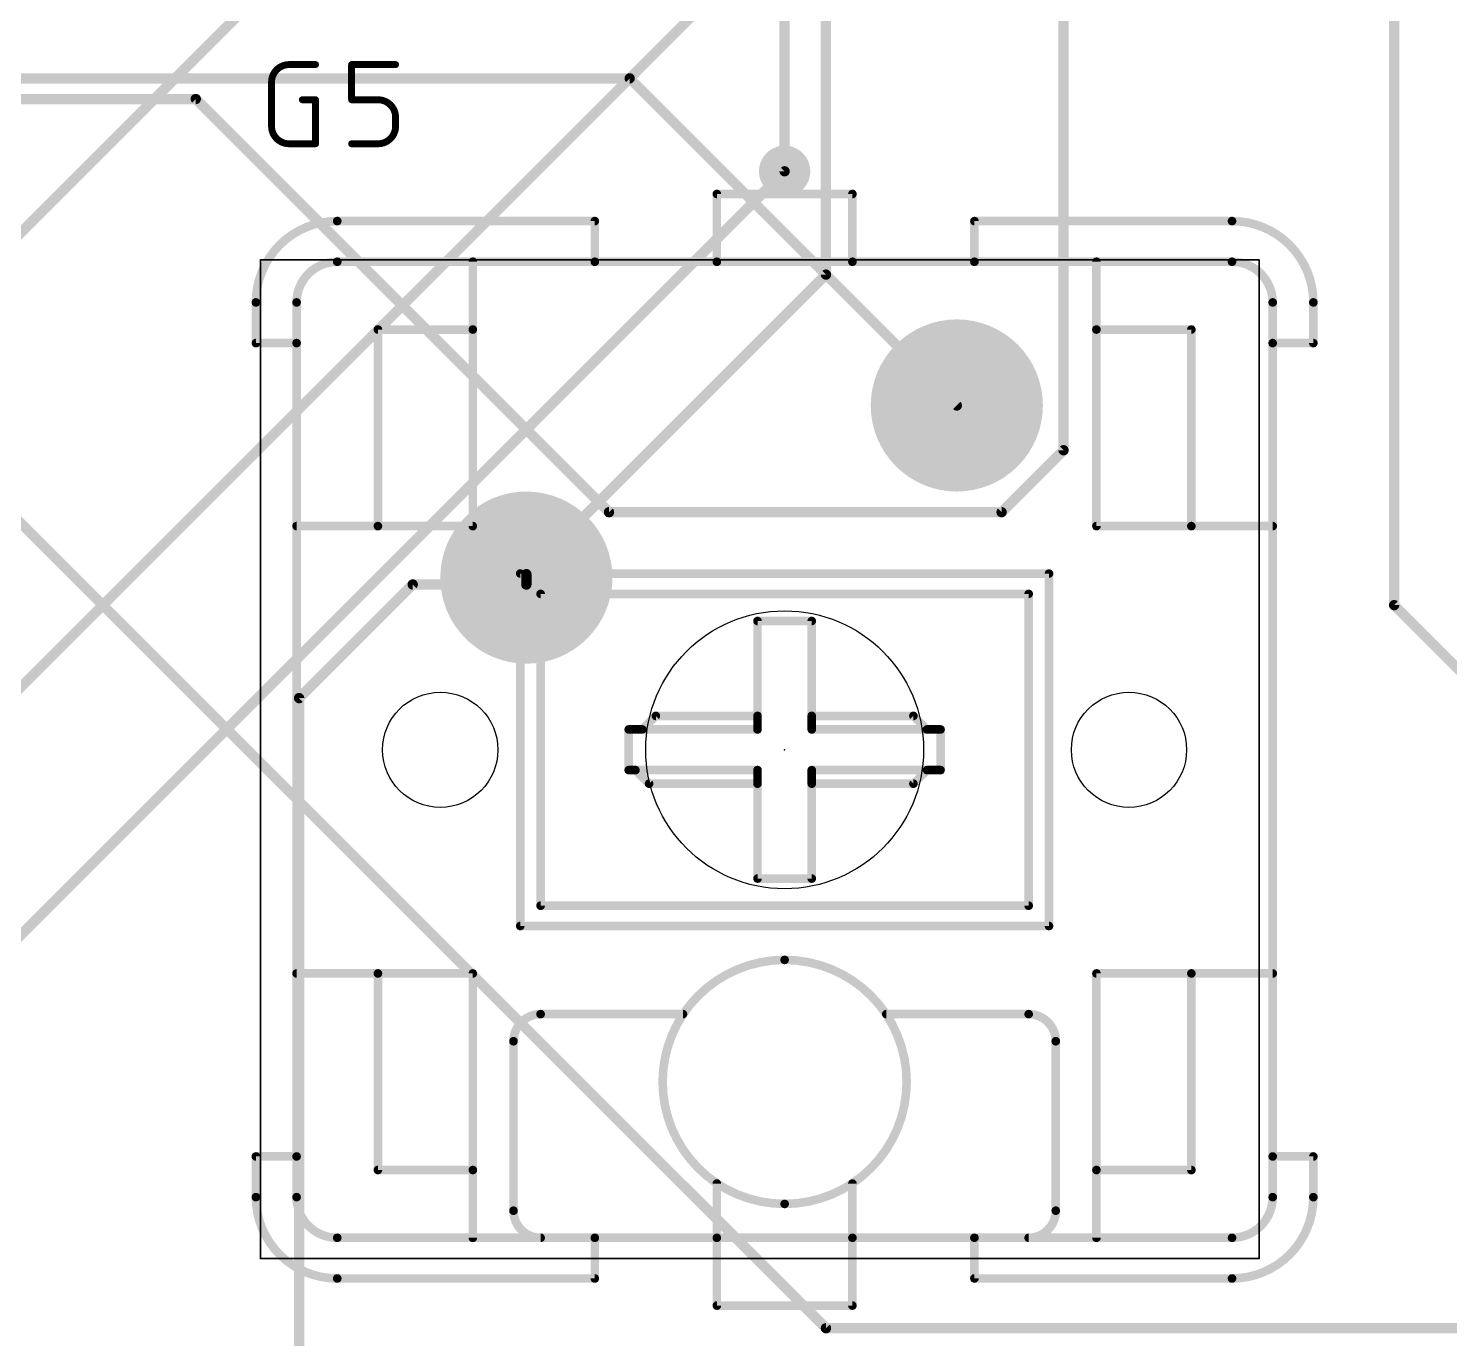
# Model space of a CAD drawing. Extents: x 8 to 150, y -13 to 106.
# Drawn here: x 87.9 to 108.87, y 59.89 to 79.22 of the extents above; entities that cross this region are included whole.
import ezdxf

# ---------------------------------------------------------------- set-up
doc = ezdxf.new("R2010")
doc.units = 0
for name, color, linetype in [('1', 22, 'CONTINUOUS'), ('16', 175, 'CONTINUOUS'), ('17', 82, 'CONTINUOUS'), ('18', 82, 'CONTINUOUS'), ('20', 30, 'CONTINUOUS'), ('21', 253, 'CONTINUOUS'), ('23', 7, 'CONTINUOUS'), ('25', 253, 'CONTINUOUS'), ('49', 253, 'CONTINUOUS'), ('51', 253, 'CONTINUOUS')]:
    doc.layers.add(name, color=color, linetype=linetype)

# ---------------------------------------------------------------- blocks, each defined once
blk = doc.blocks.new('ROUNDP')
at = {"const_width": 0.5}
blk.add_lwpolyline([(0, -0.25, 1), (0, 0.25, 1), (0, -0.25)], format="xyb", dxfattribs=at)
blk = doc.blocks.new('ROUNDV')
at = {"const_width": 0.5}
blk.add_lwpolyline([(0, -0.25, 1), (0, 0.25, 1), (0, -0.25)], format="xyb", dxfattribs=at)

msp = doc.modelspace()

# ---------------------------------------------------------------- linework, layer by layer
at = {"layer": '1', "const_width": 0.1524}
for points in [[(87.1728, 68.8848), (111.5568, 93.2688)], [(83.3628, 71.7804), (97.8408, 86.2584)], [(99.6696, 75.5904), (99.6696, 80.01)], [(87.4776, 65.532), (99.06, 77.1144)], [(95.25, 71.1708), (99.6696, 75.5904)], [(91.8972, 69.342), (93.5736, 71.0184)], [(93.5736, 71.0184), (95.25, 71.0184)], [(95.25, 71.1708), (95.25, 71.12)], [(95.25, 71.0184), (95.25, 71.12)], [(91.8972, 52.1208), (91.8972, 69.342)]]:
    msp.add_lwpolyline(points, dxfattribs=at)
at = {"layer": '1', "const_width": 0.0762}
for points in [[(99.0869, 77.0875, 1), (99.0331, 77.1413)], [(99.6315, 75.5904, 1), (99.7077, 75.5904)], [(99.6965, 75.5635, 1), (99.6427, 75.6173)], [(93.5736, 71.0565, 1), (93.5736, 70.9803)], [(93.6005, 70.9915, 1), (93.5467, 71.0453)], [(95.2881, 71.1708, 1), (95.2119, 71.1708)], [(95.2881, 71.12, 1), (95.2119, 71.12)], [(95.2119, 71.12, 1), (95.2881, 71.12)], [(95.2231, 71.1977, 1), (95.2769, 71.1439)], [(95.25, 70.9803, 1), (95.25, 71.0565)], [(95.2119, 71.0184, 1), (95.2881, 71.0184)], [(91.9353, 69.342, 1), (91.8591, 69.342)], [(91.8703, 69.3689, 1), (91.9241, 69.3151)]]:
    msp.add_lwpolyline(points, format="xyb", dxfattribs=at)
at = {"layer": '16', "const_width": 0.1524}
for points in [[(108.0516, 70.7136), (108.0516, 95.25)], [(103.1748, 72.9996), (103.1748, 92.6592)], [(99.06, 77.1144), (99.06, 89.0016)], [(96.774, 78.486), (73.152, 78.486)], [(101.6, 73.66), (96.774, 78.486)], [(71.1708, 78.1812), (90.3732, 78.1812)], [(90.3732, 78.1812), (96.4692, 72.0852)], [(99.6696, 60.0456), (86.106, 73.6092)], [(102.2604, 72.0852), (103.1748, 72.9996)], [(96.4692, 72.0852), (102.2604, 72.0852)], [(124.0536, 54.7116), (108.0516, 70.7136)], [(115.2144, 60.0456), (99.6696, 60.0456)]]:
    msp.add_lwpolyline(points, dxfattribs=at)
at = {"layer": '16', "const_width": 0.0762}
for points in [[(96.8009, 78.5129, 1), (96.7471, 78.4591)], [(96.774, 78.4479, 1), (96.774, 78.5241)], [(90.4001, 78.2081, 1), (90.3463, 78.1543)], [(90.3732, 78.1431, 1), (90.3732, 78.2193)], [(99.0219, 77.1144, 1), (99.0981, 77.1144)], [(101.5731, 73.6331, 1), (101.6269, 73.6869)], [(103.1367, 72.9996, 1), (103.2129, 72.9996)], [(103.2017, 72.9727, 1), (103.1479, 73.0265)], [(96.4692, 72.1233, 1), (96.4692, 72.0471)], [(96.4423, 72.0583, 1), (96.4961, 72.1121)], [(102.2335, 72.1121, 1), (102.2873, 72.0583)], [(102.2604, 72.0471, 1), (102.2604, 72.1233)], [(108.0135, 70.7136, 1), (108.0897, 70.7136)], [(108.0785, 70.7405, 1), (108.0247, 70.6867)], [(99.6696, 60.0837, 1), (99.6696, 60.0075)], [(99.6427, 60.0187, 1), (99.6965, 60.0725)]]:
    msp.add_lwpolyline(points, format="xyb", dxfattribs=at)
at = {"layer": '20'}
for centre, radius in [((99.06, 68.58), 2.05), ((93.98, 68.58), 0.85), ((104.14, 68.58), 0.85)]:
    msp.add_circle(centre, radius, dxfattribs=at)
at = {"layer": '21'}
for points, const_width in [([(98.0918, 76.78, 1), (98.0282, 76.78)], 0.0635), ([(98.06, 76.8118, 1), (98.06, 76.7482)], 0.0635), ([(100.0918, 76.78, 1), (100.0282, 76.78)], 0.0635), ([(100.06, 76.7482, 1), (100.06, 76.8118)], 0.0635), ([(92.46, 76.38, 0.4142), (91.26, 75.18)], 0.127), ([(92.46, 76.4118, 1), (92.46, 76.3483)], 0.0635), ([(92.46, 76.3483, 1), (92.46, 76.4118)], 0.0635), ([(96.2918, 76.38, 1), (96.2283, 76.38)], 0.0635), ([(96.26, 76.3483, 1), (96.26, 76.4118)], 0.0635), ([(101.8918, 76.38, 1), (101.8282, 76.38)], 0.0635), ([(101.86, 76.4118, 1), (101.86, 76.3483)], 0.0635), ([(105.66, 76.4118, 1), (105.66, 76.3483)], 0.0635), ([(106.86, 75.18, 0.4142), (105.66, 76.38)], 0.127), ([(105.66, 76.3483, 1), (105.66, 76.4118)], 0.0635), ([(92.46, 75.78, 0.4142), (91.86, 75.18)], 0.127), ([(92.46, 75.8118, 1), (92.46, 75.7482)], 0.0635), ([(92.46, 75.7482, 1), (92.46, 75.8118)], 0.0635), ([(96.26, 75.8118, 1), (96.26, 75.7482)], 0.0635), ([(96.2283, 75.78, 1), (96.2918, 75.78)], 0.0635), ([(96.26, 75.7482, 1), (96.26, 75.8118)], 0.0635), ([(98.06, 75.8118, 1), (98.06, 75.7482)], 0.0635), ([(98.0282, 75.78, 1), (98.0918, 75.78)], 0.0635), ([(98.06, 75.7482, 1), (98.06, 75.8118)], 0.0635), ([(100.06, 75.8118, 1), (100.06, 75.7482)], 0.0635), ([(100.0282, 75.78, 1), (100.0918, 75.78)], 0.0635), ([(100.06, 75.7482, 1), (100.06, 75.8118)], 0.0635), ([(101.86, 75.8118, 1), (101.86, 75.7482)], 0.0635), ([(101.8282, 75.78, 1), (101.8918, 75.78)], 0.0635), ([(101.86, 75.7482, 1), (101.86, 75.8118)], 0.0635), ([(105.66, 75.8118, 1), (105.66, 75.7482)], 0.0635), ([(106.26, 75.18, 0.4142), (105.66, 75.78)], 0.127), ([(105.66, 75.7482, 1), (105.66, 75.8118)], 0.0635), ([(91.2918, 75.18, 1), (91.2283, 75.18)], 0.0635), ([(91.2283, 75.18, 1), (91.2918, 75.18)], 0.0635), ([(91.8918, 75.18, 1), (91.8282, 75.18)], 0.0635), ([(91.8282, 75.18, 1), (91.8918, 75.18)], 0.0635), ([(106.2918, 75.18, 1), (106.2283, 75.18)], 0.0635), ([(106.2283, 75.18, 1), (106.2918, 75.18)], 0.0635), ([(106.8918, 75.18, 1), (106.8282, 75.18)], 0.0635), ([(106.8282, 75.18, 1), (106.8918, 75.18)], 0.0635), ([(91.26, 74.6118, 1), (91.26, 74.5482)], 0.0635), ([(91.8918, 74.58, 1), (91.8282, 74.58)], 0.0635), ([(91.86, 74.5482, 1), (91.86, 74.6118)], 0.0635), ([(106.26, 74.6118, 1), (106.26, 74.5482)], 0.0635), ([(106.2918, 74.58, 1), (106.2283, 74.58)], 0.0635), ([(106.86, 74.5482, 1), (106.86, 74.6118)], 0.0635), ([(91.2283, 74.58, 1), (91.2918, 74.58)], 0.0635), ([(91.8282, 74.58, 1), (91.8918, 74.58)], 0.0635), ([(106.2283, 74.58, 1), (106.2918, 74.58)], 0.0635), ([(106.8282, 74.58, 1), (106.8918, 74.58)], 0.0635), ([(91.26, 62.6118, 1), (91.26, 62.5483)], 0.0635), ([(91.2918, 62.58, 1), (91.2283, 62.58)], 0.0635), ([(91.8918, 62.58, 1), (91.8282, 62.58)], 0.0635), ([(91.8282, 62.58, 1), (91.8918, 62.58)], 0.0635), ([(91.86, 62.5483, 1), (91.86, 62.6118)], 0.0635), ([(106.26, 62.6118, 1), (106.26, 62.5483)], 0.0635), ([(106.2918, 62.58, 1), (106.2283, 62.58)], 0.0635), ([(106.2283, 62.58, 1), (106.2918, 62.58)], 0.0635), ([(106.8918, 62.58, 1), (106.8282, 62.58)], 0.0635), ([(106.86, 62.5483, 1), (106.86, 62.6118)], 0.0635), ([(91.26, 61.98, 0.4142), (92.46, 60.78)], 0.127), ([(91.2918, 61.98, 1), (91.2283, 61.98)], 0.0635), ([(91.2283, 61.98, 1), (91.2918, 61.98)], 0.0635), ([(91.8918, 61.98, 1), (91.8282, 61.98)], 0.0635), ([(91.8282, 61.98, 1), (91.8918, 61.98)], 0.0635), ([(91.86, 61.98, 0.4142), (92.46, 61.38)], 0.127), ([(105.66, 60.78, 0.4142), (106.86, 61.98)], 0.127), ([(105.66, 61.38, 0.4142), (106.26, 61.98)], 0.127), ([(106.2918, 61.98, 1), (106.2283, 61.98)], 0.0635), ([(106.2283, 61.98, 1), (106.2918, 61.98)], 0.0635), ([(106.8918, 61.98, 1), (106.8282, 61.98)], 0.0635), ([(106.8282, 61.98, 1), (106.8918, 61.98)], 0.0635), ([(92.46, 61.4118, 1), (92.46, 61.3483)], 0.0635), ([(92.46, 61.3483, 1), (92.46, 61.4118)], 0.0635), ([(96.26, 61.4118, 1), (96.26, 61.3483)], 0.0635), ([(96.2918, 61.38, 1), (96.2283, 61.38)], 0.0635), ([(96.26, 61.3483, 1), (96.26, 61.4118)], 0.0635), ([(98.0918, 61.38, 1), (98.0282, 61.38)], 0.0635), ([(98.06, 61.4118, 1), (98.06, 61.3483)], 0.0635), ([(98.06, 61.3483, 1), (98.06, 61.4118)], 0.0635), ([(100.0918, 61.38, 1), (100.0282, 61.38)], 0.0635), ([(100.06, 61.4118, 1), (100.06, 61.3483)], 0.0635), ([(100.06, 61.3483, 1), (100.06, 61.4118)], 0.0635), ([(101.8918, 61.38, 1), (101.8282, 61.38)], 0.0635), ([(101.86, 61.4118, 1), (101.86, 61.3483)], 0.0635), ([(101.86, 61.3483, 1), (101.86, 61.4118)], 0.0635), ([(105.66, 61.4118, 1), (105.66, 61.3483)], 0.0635), ([(105.66, 61.3483, 1), (105.66, 61.4118)], 0.0635), ([(92.46, 60.8118, 1), (92.46, 60.7482)], 0.0635), ([(92.46, 60.7482, 1), (92.46, 60.8118)], 0.0635), ([(96.2283, 60.78, 1), (96.2918, 60.78)], 0.0635), ([(96.26, 60.7482, 1), (96.26, 60.8118)], 0.0635), ([(101.86, 60.8118, 1), (101.86, 60.7482)], 0.0635), ([(101.8282, 60.78, 1), (101.8918, 60.78)], 0.0635), ([(105.66, 60.8118, 1), (105.66, 60.7482)], 0.0635), ([(105.66, 60.7482, 1), (105.66, 60.8118)], 0.0635), ([(98.0282, 60.38, 1), (98.0918, 60.38)], 0.0635), ([(98.06, 60.4118, 1), (98.06, 60.3483)], 0.0635), ([(100.0282, 60.38, 1), (100.0918, 60.38)], 0.0635), ([(100.06, 60.3483, 1), (100.06, 60.4118)], 0.0635)]:
    msp.add_lwpolyline(points, format="xyb", dxfattribs=dict(at, const_width=const_width))
at = {"layer": '21', "const_width": 0.127}
for points in [[(98.06, 76.78), (98.06, 75.78)], [(100.06, 76.78), (98.06, 76.78)], [(100.06, 76.78), (100.06, 75.78)], [(92.46, 76.38), (96.26, 76.38)], [(96.26, 76.38), (96.26, 75.78)], [(101.86, 76.38), (105.66, 76.38)], [(101.86, 76.38), (101.86, 75.78)], [(92.46, 75.78), (96.26, 75.78)], [(96.26, 75.78), (98.06, 75.78)], [(98.06, 75.78), (100.06, 75.78)], [(100.06, 75.78), (101.86, 75.78)], [(101.86, 75.78), (105.66, 75.78)], [(91.26, 74.58), (91.26, 75.18)], [(91.86, 74.58), (91.86, 75.18)], [(106.26, 75.18), (106.26, 74.58)], [(106.86, 75.18), (106.86, 74.58)], [(91.86, 74.58), (91.26, 74.58)], [(91.86, 62.58), (91.86, 74.58)], [(106.26, 74.58), (106.26, 62.58)], [(106.26, 74.58), (106.86, 74.58)], [(91.26, 61.98), (91.26, 62.58)], [(91.86, 62.58), (91.26, 62.58)], [(91.86, 61.98), (91.86, 62.58)], [(106.26, 62.58), (106.26, 61.98)], [(106.26, 62.58), (106.86, 62.58)], [(106.86, 62.58), (106.86, 61.98)], [(96.26, 61.38), (92.46, 61.38)], [(98.06, 61.38), (96.26, 61.38)], [(96.26, 61.38), (96.26, 60.78)], [(100.06, 61.38), (98.06, 61.38)], [(98.06, 61.38), (98.06, 60.38)], [(101.86, 61.38), (100.06, 61.38)], [(100.06, 61.38), (100.06, 60.38)], [(105.66, 61.38), (101.86, 61.38)], [(101.86, 61.38), (101.86, 60.78)], [(96.26, 60.78), (92.46, 60.78)], [(105.66, 60.78), (101.86, 60.78)], [(100.06, 60.38), (98.06, 60.38)]]:
    msp.add_lwpolyline(points, dxfattribs=at)
at = {"layer": '23'}
msp.add_point((99.06, 68.58), dxfattribs=at)
at = {"layer": '25'}
for points, const_width in [([(91.7504, 78.6892, 0.4142), (91.4908, 78.4296)], 0.1016), ([(91.7504, 78.7146, 1), (91.7504, 78.6638)], 0.0508), ([(91.7504, 78.6638, 1), (91.7504, 78.7146)], 0.0508), ([(92.1399, 78.6638, 1), (92.1399, 78.7146)], 0.0508), ([(92.6973, 78.6892, 1), (92.6465, 78.6892)], 0.0508), ([(92.6719, 78.7146, 1), (92.6719, 78.6638)], 0.0508), ([(93.321, 78.6638, 1), (93.321, 78.7146)], 0.0508), ([(91.5162, 78.4296, 1), (91.4654, 78.4296)], 0.0508), ([(91.4654, 78.4296, 1), (91.5162, 78.4296)], 0.0508), ([(91.9452, 78.1953, 1), (91.9452, 78.1445)], 0.0508), ([(92.1653, 78.1699, 1), (92.1145, 78.1699)], 0.0508), ([(92.1399, 78.1445, 1), (92.1399, 78.1953)], 0.0508), ([(92.6719, 78.1953, 1), (92.6719, 78.1445)], 0.0508), ([(93.321, 77.9103, 0.4142), (93.0614, 78.1699)], 0.1016), ([(93.0614, 78.1953, 1), (93.0614, 78.1445)], 0.0508), ([(93.0614, 78.1445, 1), (93.0614, 78.1953)], 0.0508), ([(92.6465, 78.1699, 1), (92.6973, 78.1699)], 0.0508), ([(91.4908, 77.7804, 0.4142), (91.7504, 77.5208)], 0.1016), ([(91.5162, 77.7804, 1), (91.4654, 77.7804)], 0.0508), ([(91.4654, 77.7804, 1), (91.5162, 77.7804)], 0.0508), ([(93.0614, 77.5208, 0.4142), (93.321, 77.7804)], 0.1016), ([(93.3464, 77.9103, 1), (93.2956, 77.9103)], 0.0508), ([(93.2956, 77.9103, 1), (93.3464, 77.9103)], 0.0508), ([(93.3464, 77.7804, 1), (93.2956, 77.7804)], 0.0508), ([(93.2956, 77.7804, 1), (93.3464, 77.7804)], 0.0508), ([(91.7504, 77.5462, 1), (91.7504, 77.4954)], 0.0508), ([(91.7504, 77.4954, 1), (91.7504, 77.5462)], 0.0508), ([(92.1399, 77.4954, 1), (92.1399, 77.5462)], 0.0508), ([(92.6719, 77.5462, 1), (92.6719, 77.4954)], 0.0508), ([(93.0614, 77.5462, 1), (93.0614, 77.4954)], 0.0508), ([(93.0614, 77.4954, 1), (93.0614, 77.5462)], 0.0508), ([(92.1145, 77.5208, 1), (92.1653, 77.5208)], 0.0508)]:
    msp.add_lwpolyline(points, format="xyb", dxfattribs=dict(at, const_width=const_width))
at = {"layer": '25', "const_width": 0.1016}
for points in [[(91.7504, 78.6892), (92.1399, 78.6892)], [(92.6719, 78.1699), (92.6719, 78.6892)], [(92.6719, 78.6892), (93.321, 78.6892)], [(91.4908, 77.7804), (91.4908, 78.4296)], [(91.9452, 78.1699), (92.1399, 78.1699)], [(92.1399, 78.1699), (92.1399, 77.5208)], [(93.0614, 78.1699), (92.6719, 78.1699)], [(93.321, 77.7804), (93.321, 77.9103)], [(92.1399, 77.5208), (91.7504, 77.5208)], [(92.6719, 77.5208), (93.0614, 77.5208)]]:
    msp.add_lwpolyline(points, dxfattribs=at)
at = {"layer": '49', "const_width": 0.025}
for points in [[(91.327, 75.8063), (106.059, 75.8063)], [(91.327, 61.0743), (91.327, 75.8063)], [(106.059, 75.8063), (106.059, 61.0743)], [(106.059, 61.0743), (91.327, 61.0743)]]:
    msp.add_lwpolyline(points, dxfattribs=at)
at = {"layer": '49', "const_width": 0.0125}
for points in [[(91.327, 75.8126, 1), (91.327, 75.8001)], [(91.3332, 75.8063, 1), (91.3207, 75.8063)], [(106.0652, 75.8063, 1), (106.0527, 75.8063)], [(106.059, 75.8001, 1), (106.059, 75.8126)], [(91.327, 61.0806, 1), (91.327, 61.068)], [(91.3207, 61.0743, 1), (91.3332, 61.0743)], [(106.0527, 61.0743, 1), (106.0652, 61.0743)], [(106.059, 61.068, 1), (106.059, 61.0806)]]:
    msp.add_lwpolyline(points, format="xyb", dxfattribs=at)
at = {"layer": '51', "const_width": 0.127}
for points in [[(94.46, 74.78), (94.46, 75.78)], [(103.66, 74.78), (103.66, 75.78)], [(93.06, 71.88), (93.06, 74.78)], [(93.06, 74.78), (94.46, 74.78)], [(94.46, 71.88), (94.46, 74.78)], [(103.66, 71.88), (103.66, 74.78)], [(103.66, 74.78), (105.06, 74.78)], [(105.06, 71.88), (105.06, 74.78)], [(91.86, 71.88), (93.06, 71.88)], [(93.06, 71.88), (94.46, 71.88)], [(103.66, 71.88), (105.06, 71.88)], [(105.06, 71.88), (106.26, 71.88)], [(95.16, 71.18), (102.96, 71.18)], [(95.16, 65.98), (95.16, 71.18)], [(102.96, 71.18), (102.96, 65.98)], [(95.46, 66.28), (95.46, 70.88)], [(95.46, 70.88), (102.66, 70.88)], [(102.66, 70.88), (102.66, 66.28)], [(98.66, 69.08), (98.66, 70.48)], [(98.66, 70.48), (99.46, 70.48)], [(99.46, 70.48), (99.46, 69.08)], [(96.96, 68.88), (97.16, 69.08)], [(97.16, 69.08), (98.66, 69.08)], [(98.66, 68.88), (98.66, 69.08)], [(99.46, 69.08), (99.46, 68.88)], [(99.46, 69.08), (100.96, 69.08)], [(101.16, 68.88), (100.96, 69.08)], [(96.76, 68.28), (96.76, 68.88)], [(96.76, 68.88), (96.96, 68.88)], [(96.96, 68.88), (98.66, 68.88)], [(99.46, 68.88), (101.16, 68.88)], [(101.16, 68.88), (101.36, 68.88)], [(101.36, 68.88), (101.36, 68.28)], [(96.76, 68.28), (96.86, 68.28)], [(98.66, 68.28), (96.86, 68.28)], [(96.86, 68.28), (97.06, 68.08)], [(97.06, 68.08), (98.66, 68.08)], [(98.66, 68.08), (98.66, 68.28)], [(98.66, 66.68), (98.66, 68.08)], [(101.16, 68.28), (99.46, 68.28)], [(99.46, 68.28), (99.46, 68.08)], [(99.46, 68.08), (99.46, 66.68)], [(99.46, 68.08), (100.96, 68.08)], [(100.96, 68.08), (101.16, 68.28)], [(101.36, 68.28), (101.16, 68.28)], [(99.46, 66.68), (98.66, 66.68)], [(102.66, 66.28), (95.46, 66.28)], [(102.96, 65.98), (95.16, 65.98)], [(91.86, 65.28), (93.06, 65.28)], [(93.06, 65.28), (94.46, 65.28)], [(93.06, 62.38), (93.06, 65.28)], [(94.46, 62.38), (94.46, 65.28)], [(103.66, 65.28), (105.06, 65.28)], [(103.66, 62.38), (103.66, 65.28)], [(105.06, 65.28), (106.26, 65.28)], [(105.06, 62.38), (105.06, 65.28)], [(97.56, 64.68), (95.46, 64.68)], [(102.66, 64.68), (100.56, 64.68)], [(95.06, 64.28), (95.06, 61.78)], [(103.06, 64.28), (103.06, 61.78)], [(93.06, 62.38), (94.46, 62.38)], [(94.46, 61.38), (94.46, 62.38)], [(103.66, 61.38), (103.66, 62.38)], [(103.66, 62.38), (105.06, 62.38)], [(98.06, 61.38), (98.06, 62.18)], [(100.06, 62.18), (100.06, 61.38)]]:
    msp.add_lwpolyline(points, dxfattribs=at)
at = {"layer": '51'}
for points, const_width in [([(94.4918, 75.78, 1), (94.4283, 75.78)], 0.0635), ([(103.6918, 75.78, 1), (103.6283, 75.78)], 0.0635), ([(93.0918, 74.78, 1), (93.0282, 74.78)], 0.0635), ([(93.06, 74.8118, 1), (93.06, 74.7482)], 0.0635), ([(94.4918, 74.78, 1), (94.4283, 74.78)], 0.0635), ([(94.4283, 74.78, 1), (94.4918, 74.78)], 0.0635), ([(94.46, 74.7482, 1), (94.46, 74.8118)], 0.0635), ([(103.66, 74.8118, 1), (103.66, 74.7482)], 0.0635), ([(103.6918, 74.78, 1), (103.6283, 74.78)], 0.0635), ([(103.6283, 74.78, 1), (103.6918, 74.78)], 0.0635), ([(105.0918, 74.78, 1), (105.0282, 74.78)], 0.0635), ([(105.06, 74.7482, 1), (105.06, 74.8118)], 0.0635), ([(91.86, 71.9118, 1), (91.86, 71.8483)], 0.0635), ([(93.0282, 71.88, 1), (93.0918, 71.88)], 0.0635), ([(93.06, 71.9118, 1), (93.06, 71.8483)], 0.0635), ([(93.06, 71.8483, 1), (93.06, 71.9118)], 0.0635), ([(94.4283, 71.88, 1), (94.4918, 71.88)], 0.0635), ([(94.46, 71.8483, 1), (94.46, 71.9118)], 0.0635), ([(103.66, 71.9118, 1), (103.66, 71.8483)], 0.0635), ([(103.6283, 71.88, 1), (103.6918, 71.88)], 0.0635), ([(105.0282, 71.88, 1), (105.0918, 71.88)], 0.0635), ([(105.06, 71.9118, 1), (105.06, 71.8483)], 0.0635), ([(105.06, 71.8483, 1), (105.06, 71.9118)], 0.0635), ([(106.26, 71.8483, 1), (106.26, 71.9118)], 0.0635), ([(95.16, 71.2118, 1), (95.16, 71.1483)], 0.0635), ([(95.1918, 71.18, 1), (95.1283, 71.18)], 0.0635), ([(102.9918, 71.18, 1), (102.9283, 71.18)], 0.0635), ([(102.96, 71.1483, 1), (102.96, 71.2118)], 0.0635), ([(95.46, 70.9118, 1), (95.46, 70.8483)], 0.0635), ([(95.4918, 70.88, 1), (95.4283, 70.88)], 0.0635), ([(102.6918, 70.88, 1), (102.6283, 70.88)], 0.0635), ([(102.66, 70.8483, 1), (102.66, 70.9118)], 0.0635), ([(98.6918, 70.48, 1), (98.6283, 70.48)], 0.0635), ([(98.66, 70.5118, 1), (98.66, 70.4483)], 0.0635), ([(99.4918, 70.48, 1), (99.4283, 70.48)], 0.0635), ([(99.46, 70.4483, 1), (99.46, 70.5118)], 0.0635), ([(97.16, 69.1118, 1), (97.16, 69.0482)], 0.0635), ([(97.1825, 69.0575, 1), (97.1375, 69.1025)], 0.0635), ([(98.6918, 69.08, 1), (98.6283, 69.08)], 0.0635), ([(98.6283, 69.08, 1), (98.6918, 69.08)], 0.0635), ([(98.66, 69.0482, 1), (98.66, 69.1118)], 0.0635), ([(99.46, 69.1118, 1), (99.46, 69.0482)], 0.0635), ([(99.4918, 69.08, 1), (99.4283, 69.08)], 0.0635), ([(99.4283, 69.08, 1), (99.4918, 69.08)], 0.0635), ([(100.9825, 69.1025, 1), (100.9375, 69.0575)], 0.0635), ([(100.96, 69.0482, 1), (100.96, 69.1118)], 0.0635), ([(96.76, 68.9118, 1), (96.76, 68.8483)], 0.0635), ([(96.7918, 68.88, 1), (96.7283, 68.88)], 0.0635), ([(96.9375, 68.9025, 1), (96.9825, 68.8575)], 0.0635), ([(96.96, 68.9118, 1), (96.96, 68.8483)], 0.0635), ([(96.96, 68.8483, 1), (96.96, 68.9118)], 0.0635), ([(98.6283, 68.88, 1), (98.6918, 68.88)], 0.0635), ([(98.66, 68.8483, 1), (98.66, 68.9118)], 0.0635), ([(99.46, 68.9118, 1), (99.46, 68.8483)], 0.0635), ([(99.4283, 68.88, 1), (99.4918, 68.88)], 0.0635), ([(101.16, 68.9118, 1), (101.16, 68.8483)], 0.0635), ([(101.1375, 68.8575, 1), (101.1825, 68.9025)], 0.0635), ([(101.16, 68.8483, 1), (101.16, 68.9118)], 0.0635), ([(101.3918, 68.88, 1), (101.3282, 68.88)], 0.0635), ([(101.36, 68.8483, 1), (101.36, 68.9118)], 0.0635), ([(96.76, 68.3118, 1), (96.76, 68.2482)], 0.0635), ([(96.7283, 68.28, 1), (96.7918, 68.28)], 0.0635), ([(96.86, 68.3118, 1), (96.86, 68.2482)], 0.0635), ([(96.8825, 68.3025, 1), (96.8375, 68.2575)], 0.0635), ([(96.86, 68.2482, 1), (96.86, 68.3118)], 0.0635), ([(97.06, 68.1118, 1), (97.06, 68.0482)], 0.0635), ([(98.6918, 68.28, 1), (98.6283, 68.28)], 0.0635), ([(98.6918, 68.08, 1), (98.6283, 68.08)], 0.0635), ([(98.66, 68.2482, 1), (98.66, 68.3118)], 0.0635), ([(98.66, 68.0482, 1), (98.66, 68.1118)], 0.0635), ([(99.46, 68.3118, 1), (99.46, 68.2482)], 0.0635), ([(99.46, 68.1118, 1), (99.46, 68.0482)], 0.0635), ([(99.4918, 68.28, 1), (99.4283, 68.28)], 0.0635), ([(99.4918, 68.08, 1), (99.4283, 68.08)], 0.0635), ([(100.96, 68.0482, 1), (100.96, 68.1118)], 0.0635), ([(101.16, 68.3118, 1), (101.16, 68.2482)], 0.0635), ([(101.1825, 68.2575, 1), (101.1375, 68.3025)], 0.0635), ([(101.16, 68.2482, 1), (101.16, 68.3118)], 0.0635), ([(101.3282, 68.28, 1), (101.3918, 68.28)], 0.0635), ([(101.36, 68.2482, 1), (101.36, 68.3118)], 0.0635), ([(97.0375, 68.0575, 1), (97.0825, 68.1025)], 0.0635), ([(98.6283, 68.08, 1), (98.6918, 68.08)], 0.0635), ([(99.4283, 68.08, 1), (99.4918, 68.08)], 0.0635), ([(100.9375, 68.1025, 1), (100.9825, 68.0575)], 0.0635), ([(98.66, 66.7118, 1), (98.66, 66.6483)], 0.0635), ([(98.6283, 66.68, 1), (98.6918, 66.68)], 0.0635), ([(99.4283, 66.68, 1), (99.4918, 66.68)], 0.0635), ([(99.46, 66.6483, 1), (99.46, 66.7118)], 0.0635), ([(95.46, 66.3118, 1), (95.46, 66.2482)], 0.0635), ([(95.4283, 66.28, 1), (95.4918, 66.28)], 0.0635), ([(102.6283, 66.28, 1), (102.6918, 66.28)], 0.0635), ([(102.66, 66.2482, 1), (102.66, 66.3118)], 0.0635), ([(95.16, 66.0118, 1), (95.16, 65.9483)], 0.0635), ([(102.96, 65.9483, 1), (102.96, 66.0118)], 0.0635), ([(95.1283, 65.98, 1), (95.1918, 65.98)], 0.0635), ([(102.9283, 65.98, 1), (102.9918, 65.98)], 0.0635), ([(99.06, 65.48, 1), (99.06, 61.88)], 0.127), ([(99.06, 61.88, 1), (99.06, 65.48)], 0.127), ([(99.06, 65.5118, 1), (99.06, 65.4483)], 0.0635), ([(99.06, 65.4483, 1), (99.06, 65.5118)], 0.0635), ([(91.86, 65.3118, 1), (91.86, 65.2482)], 0.0635), ([(93.06, 65.3118, 1), (93.06, 65.2482)], 0.0635), ([(93.0918, 65.28, 1), (93.0282, 65.28)], 0.0635), ([(93.06, 65.2482, 1), (93.06, 65.3118)], 0.0635), ([(94.4918, 65.28, 1), (94.4283, 65.28)], 0.0635), ([(94.46, 65.2482, 1), (94.46, 65.3118)], 0.0635), ([(103.66, 65.3118, 1), (103.66, 65.2482)], 0.0635), ([(103.6918, 65.28, 1), (103.6283, 65.28)], 0.0635), ([(105.06, 65.3118, 1), (105.06, 65.2482)], 0.0635), ([(105.0918, 65.28, 1), (105.0282, 65.28)], 0.0635), ([(105.06, 65.2482, 1), (105.06, 65.3118)], 0.0635), ([(106.26, 65.2482, 1), (106.26, 65.3118)], 0.0635), ([(95.46, 64.68, 0.4142), (95.06, 64.28)], 0.127), ([(95.46, 64.7118, 1), (95.46, 64.6483)], 0.0635), ([(95.46, 64.6483, 1), (95.46, 64.7118)], 0.0635), ([(97.56, 64.6483, 1), (97.56, 64.7118)], 0.0635), ([(100.56, 64.7118, 1), (100.56, 64.6483)], 0.0635), ([(103.06, 64.28, 0.4142), (102.66, 64.68)], 0.127), ([(102.66, 64.7118, 1), (102.66, 64.6483)], 0.0635), ([(102.66, 64.6483, 1), (102.66, 64.7118)], 0.0635), ([(95.0918, 64.28, 1), (95.0282, 64.28)], 0.0635), ([(95.0282, 64.28, 1), (95.0918, 64.28)], 0.0635), ([(103.0918, 64.28, 1), (103.0282, 64.28)], 0.0635), ([(103.0282, 64.28, 1), (103.0918, 64.28)], 0.0635), ([(93.0282, 62.38, 1), (93.0918, 62.38)], 0.0635), ([(93.06, 62.4118, 1), (93.06, 62.3483)], 0.0635), ([(94.4918, 62.38, 1), (94.4283, 62.38)], 0.0635), ([(94.4283, 62.38, 1), (94.4918, 62.38)], 0.0635), ([(94.46, 62.3483, 1), (94.46, 62.4118)], 0.0635), ([(103.66, 62.4118, 1), (103.66, 62.3483)], 0.0635), ([(103.6918, 62.38, 1), (103.6283, 62.38)], 0.0635), ([(103.6283, 62.38, 1), (103.6918, 62.38)], 0.0635), ([(105.0282, 62.38, 1), (105.0918, 62.38)], 0.0635), ([(105.06, 62.3483, 1), (105.06, 62.4118)], 0.0635), ([(98.0918, 62.18, 1), (98.0282, 62.18)], 0.0635), ([(100.0918, 62.18, 1), (100.0282, 62.18)], 0.0635), ([(99.06, 61.9118, 1), (99.06, 61.8483)], 0.0635), ([(99.06, 61.8483, 1), (99.06, 61.9118)], 0.0635), ([(95.0918, 61.78, 1), (95.0282, 61.78)], 0.0635), ([(95.0282, 61.78, 1), (95.0918, 61.78)], 0.0635), ([(95.06, 61.78, 0.4142), (95.46, 61.38)], 0.127), ([(102.66, 61.38, 0.4142), (103.06, 61.78)], 0.127), ([(103.0918, 61.78, 1), (103.0282, 61.78)], 0.0635), ([(103.0282, 61.78, 1), (103.0918, 61.78)], 0.0635), ([(95.46, 61.3483, 1), (95.46, 61.4118)], 0.0635), ([(102.66, 61.4118, 1), (102.66, 61.3483)], 0.0635), ([(94.4283, 61.38, 1), (94.4918, 61.38)], 0.0635), ([(98.0282, 61.38, 1), (98.0918, 61.38)], 0.0635), ([(100.0282, 61.38, 1), (100.0918, 61.38)], 0.0635), ([(103.6283, 61.38, 1), (103.6918, 61.38)], 0.0635)]:
    msp.add_lwpolyline(points, format="xyb", dxfattribs=dict(at, const_width=const_width))

# ---------------------------------------------------------------- block references
at = {"layer": '17', "xscale": 2.54, "yscale": 2.54}
for p in [(101.6, 73.66), (101.6, 73.66), (95.25, 71.12), (95.25, 71.12)]:
    msp.add_blockref('ROUNDP', p, dxfattribs=at)
at = {"layer": '18', "xscale": 0.7564, "yscale": 0.7564}
msp.add_blockref('ROUNDV', (99.06, 77.1144), dxfattribs=at)
msp.add_blockref('ROUNDV', (99.06, 77.1144), dxfattribs=at)

doc.saveas('drawing.dxf')
